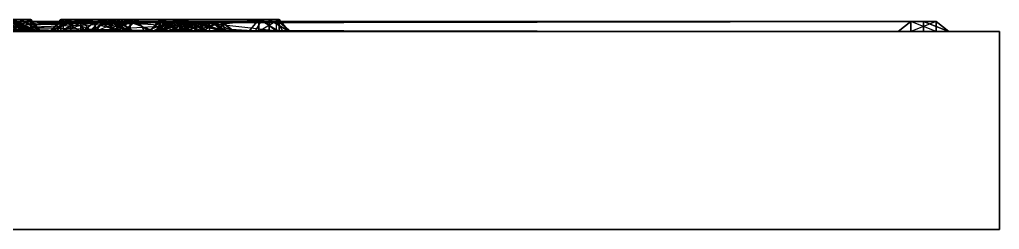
# Model space of a CAD drawing. Extents: x -3.3 to 26.7, y -2 to 14.5.
# Drawn here: x 21.755 to 26.698, y -0.5 to 0.56 of the extents above; entities that cross this region are included whole.
import ezdxf

# ---------------------------------------------------------------- set-up
doc = ezdxf.new("R2010")
doc.units = 0
doc.layers.add('UB3D', color=1, linetype='CONTINUOUS')

msp = doc.modelspace()

# ---------------------------------------------------------------- linework, layer by layer
at = {"layer": 'UB3D', "color": 253}
for points in [[(-2.919157, 0.55, -28.382657), (-2.919157, 0.5, -28.446157), (26.315157, 0.55, -28.382657)], [(-2.919157, 0.5, -28.446157), (26.315157, 0.55, -28.382657), (26.315157, 0.5, -28.446157)], [(-2.919157, 0.5, -28.192157), (-2.919157, 0.55, -28.255657), (26.315157, 0.5, -28.192157)], [(-2.919157, 0.55, -28.255657), (26.315157, 0.5, -28.192157), (26.315157, 0.55, -28.255657)], [(-2.919157, 0.55, -28.382657), (-2.919157, 0.55, -28.255657), (26.315157, 0.55, -28.382657)], [(-2.919157, 0.55, -28.255657), (26.315157, 0.55, -28.382657), (26.315157, 0.55, -28.255657)], [(-2.919157, 0.55, 0.851657), (-2.919157, 0.5, 0.788157), (26.315157, 0.55, 0.851657)], [(-2.919157, 0.5, 0.788157), (26.315157, 0.55, 0.851657), (26.315157, 0.5, 0.788157)], [(-2.919157, 0.5, 1.042157), (-2.919157, 0.55, 0.978657), (26.315157, 0.5, 1.042157)], [(-2.919157, 0.55, 0.978657), (26.315157, 0.5, 1.042157), (26.315157, 0.55, 0.978657)], [(-2.919157, 0.55, 0.851657), (-2.919157, 0.55, 0.978657), (26.315157, 0.55, 0.851657)], [(-2.919157, 0.55, 0.978657), (26.315157, 0.55, 0.851657), (26.315157, 0.55, 0.978657)], [(-2.919157, 0.55, 0.915157), (18.643599, 0.55, 0.154857), (26.315157, 0.55, 0.915157)], [(-2.919157, 0.55, -28.319157), (26.315157, 0.55, -28.319157), (6.428864, 0.55, -26.664241)], [(6.428864, 0.55, -26.664241), (26.315157, 0.55, -28.319157), (6.541709, 0.55, -26.635974)], [(19.192529, 0.55, -23.425851), (6.541709, 0.55, -26.635974), (26.315157, 0.55, -28.319157)], [(26.315157, 0.55, 0.915157), (18.643599, 0.55, 0.154857), (18.693632, 0.55, 0.152399)], [(26.315157, 0.55, 0.915157), (18.693632, 0.55, 0.152399), (18.743184, 0.55, 0.145049)], [(26.315157, 0.55, 0.915157), (18.743184, 0.55, 0.145049), (18.751012, 0.55, 0.143428)], [(26.315157, 0.55, 0.915157), (18.751012, 0.55, 0.143428), (18.791778, 0.55, 0.132877)], [(26.315157, 0.55, 0.915157), (18.791778, 0.55, 0.132877), (18.838943, 0.55, 0.116001)], [(26.315157, 0.55, 0.915157), (18.838943, 0.55, 0.116001), (18.884228, 0.55, 0.094583)], [(26.315157, 0.55, 0.915157), (18.884228, 0.55, 0.094583), (18.927195, 0.55, 0.068829)], [(26.315157, 0.55, 0.915157), (18.927195, 0.55, 0.068829), (18.96743, 0.55, 0.038989)], [(26.315157, 0.55, 0.915157), (18.96743, 0.55, 0.038989), (19.004548, 0.55, 0.005348)], [(26.315157, 0.55, 0.915157), (19.004548, 0.55, 0.005348), (19.005148, 0.55, 0.004746)], [(26.315157, 0.55, 0.915157), (19.005148, 0.55, 0.004746), (20.273946, 0.55, -1.264052)], [(19.192529, 0.55, -23.425851), (26.315157, 0.55, -28.319157), (20.823778, 0.55, -22.942077)], [(19.642452, 0.5, -4.436744), (19.597551, 0.55, -4.481645), (21.778945, 0.5, -6.573237)], [(19.597551, 0.55, -4.481645), (21.778945, 0.5, -6.573237), (21.734044, 0.55, -6.618138)], [(19.868699, 0.55, -4.210501), (19.823798, 0.5, -4.255402), (22.154699, 0.55, -6.496501)], [(19.823798, 0.5, -4.255402), (22.154699, 0.55, -6.496501), (22.109798, 0.5, -6.541402)], [(19.868699, 0.55, -4.210501), (19.958501, 0.55, -4.120699), (22.154699, 0.55, -6.496501)], [(20.003402, 0.5, -4.075798), (19.958501, 0.55, -4.120699), (22.289402, 0.5, -6.361798)], [(19.958501, 0.55, -4.120699), (22.289402, 0.5, -6.361798), (22.244501, 0.55, -6.406699)], [(19.958501, 0.55, -4.120699), (22.154699, 0.55, -6.496501), (22.244501, 0.55, -6.406699)], [(26.315157, 0.55, 0.915157), (20.273946, 0.55, -1.264052), (20.274548, 0.55, -1.264652)], [(26.315157, 0.55, 0.915157), (20.274548, 0.55, -1.264652), (20.308189, 0.55, -1.30177)], [(26.315157, 0.55, 0.915157), (20.308189, 0.55, -1.30177), (20.338029, 0.55, -1.342005)], [(20.379156, 0.55, -3.999063), (20.334255, 0.5, -4.043964), (22.515045, 0.55, -6.134953)], [(20.334255, 0.5, -4.043964), (22.515045, 0.55, -6.134953), (22.470144, 0.5, -6.179854)], [(26.315157, 0.55, 0.915157), (20.338029, 0.55, -1.342005), (20.363783, 0.55, -1.384972)], [(26.315157, 0.55, 0.915157), (20.363783, 0.55, -1.384972), (20.385201, 0.55, -1.430257)], [(20.379156, 0.55, -3.999063), (20.468958, 0.55, -3.909261), (22.515045, 0.55, -6.134953)], [(26.315157, 0.55, 0.915157), (20.385201, 0.55, -1.430257), (20.402077, 0.55, -1.477422)], [(26.315157, 0.55, 0.915157), (20.402077, 0.55, -1.477422), (20.410504, 0.55, -1.508757)], [(26.315157, 0.55, 0.915157), (20.410504, 0.55, -1.508757), (20.6636, 0.55, -1.508757)], [(20.424057, 0.55, -3.954163), (22.559946, 0.55, -6.090052), (20.844071, 0.55, -3.729237)], [(20.513859, 0.5, -3.86436), (20.468958, 0.55, -3.909261), (22.649748, 0.5, -6.00025)], [(20.468958, 0.55, -3.909261), (22.649748, 0.5, -6.00025), (22.604847, 0.55, -6.045151)], [(20.468958, 0.55, -3.909261), (22.515045, 0.55, -6.134953), (22.604847, 0.55, -6.045151)], [(20.553962, 0.5, -22.032945), (21.734044, 0.55, -20.763061), (21.778945, 0.5, -20.807962)], [(20.585798, 0.5, -22.363798), (20.630699, 0.55, -22.408699), (22.109798, 0.5, -20.839798)], [(20.630699, 0.55, -22.408699), (22.109798, 0.5, -20.839798), (22.154699, 0.55, -20.884699)], [(20.720501, 0.55, -22.498501), (20.630699, 0.55, -22.408699), (22.244501, 0.55, -20.974501)], [(20.630699, 0.55, -22.408699), (22.244501, 0.55, -20.974501), (22.154699, 0.55, -20.884699)], [(26.315157, 0.55, 0.915157), (20.6636, 0.55, -1.508757), (20.701125, 0.55, -1.5106)], [(26.315157, 0.55, 0.915157), (20.701125, 0.55, -1.5106), (20.738289, 0.55, -1.516113)], [(20.720501, 0.55, -22.498501), (20.765402, 0.5, -22.543402), (22.244501, 0.55, -20.974501)], [(26.315157, 0.55, 0.915157), (20.738289, 0.55, -1.516113), (20.774733, 0.55, -1.525242)], [(20.765402, 0.5, -22.543402), (22.244501, 0.55, -20.974501), (22.289402, 0.5, -21.019402)], [(26.315157, 0.55, 0.915157), (20.774733, 0.55, -1.525242), (20.810108, 0.55, -1.537899)], [(26.315157, 0.55, 0.915157), (20.810108, 0.55, -1.537899), (20.844071, 0.55, -1.553963)], [(26.315157, 0.55, -28.319157), (20.870943, 0.55, -22.925201), (20.823778, 0.55, -22.942077)], [(26.315157, 0.55, 0.915157), (20.844071, 0.55, -1.553963), (20.876296, 0.55, -1.573278)], [(22.559946, 0.55, -6.090052), (20.876296, 0.55, -3.709922), (20.844071, 0.55, -3.729237)], [(26.315157, 0.55, -28.319157), (20.916228, 0.55, -22.903783), (20.870943, 0.55, -22.925201)], [(26.315157, 0.55, 0.915157), (20.876296, 0.55, -1.573278), (20.906473, 0.55, -1.595658)], [(22.559946, 0.55, -6.090052), (20.906473, 0.55, -3.687542), (20.876296, 0.55, -3.709922)], [(26.315157, 0.55, 0.915157), (20.906473, 0.55, -1.595658), (20.934311, 0.55, -1.620889)], [(26.315157, 0.55, 0.915157), (20.934311, 0.55, -3.662311), (20.906473, 0.55, -3.687542)], [(26.315157, 0.55, 0.915157), (20.906473, 0.55, -3.687542), (22.559946, 0.55, -6.090052)], [(26.315157, 0.55, -28.319157), (20.959195, 0.55, -22.878029), (20.916228, 0.55, -22.903783)], [(26.315157, 0.55, 0.915157), (20.934311, 0.55, -1.620889), (20.959542, 0.55, -1.648727)], [(26.315157, 0.55, 0.915157), (20.959542, 0.55, -3.634473), (20.934311, 0.55, -3.662311)], [(20.947345, 0.5, -22.724144), (20.992246, 0.55, -22.769045), (22.470144, 0.5, -21.201345)], [(26.315157, 0.55, -28.319157), (20.99943, 0.55, -22.848189), (20.959195, 0.55, -22.878029)], [(26.315157, 0.55, 0.915157), (20.959542, 0.55, -1.648727), (20.981922, 0.55, -1.678904)], [(26.315157, 0.55, 0.915157), (20.981922, 0.55, -3.604296), (20.959542, 0.55, -3.634473)], [(26.315157, 0.55, 0.915157), (20.981922, 0.55, -1.678904), (21.001237, 0.55, -1.711129)], [(26.315157, 0.55, 0.915157), (21.001237, 0.55, -3.572071), (20.981922, 0.55, -3.604296)], [(20.992246, 0.55, -22.769045), (22.470144, 0.5, -21.201345), (22.515045, 0.55, -21.246246)], [(21.082048, 0.55, -22.858847), (20.992246, 0.55, -22.769045), (22.604847, 0.55, -21.336048)], [(20.992246, 0.55, -22.769045), (22.604847, 0.55, -21.336048), (22.515045, 0.55, -21.246246)], [(21.036548, 0.55, -22.814548), (26.315157, 0.55, -28.319157), (20.99943, 0.55, -22.848189)], [(26.315157, 0.55, 0.915157), (21.001237, 0.55, -1.711129), (21.017301, 0.55, -1.745092)], [(26.315157, 0.55, 0.915157), (21.017301, 0.55, -3.538108), (21.001237, 0.55, -3.572071)], [(26.315157, 0.55, 0.915157), (21.017301, 0.55, -1.745092), (21.029958, 0.55, -1.780467)], [(26.315157, 0.55, 0.915157), (21.029958, 0.55, -3.502733), (21.017301, 0.55, -3.538108)], [(26.315157, 0.55, 0.915157), (21.029958, 0.55, -1.780467), (21.039087, 0.55, -1.816911)], [(26.315157, 0.55, 0.915157), (21.039087, 0.55, -3.466289), (21.029958, 0.55, -3.502733)], [(21.037148, 0.55, -22.813946), (22.560548, 0.55, -21.290548), (21.036548, 0.55, -22.814548)], [(22.560548, 0.55, -21.290548), (21.036548, 0.55, -22.814548), (26.315157, 0.55, -28.319157)], [(22.559946, 0.55, -21.291148), (21.037148, 0.55, -22.813946), (22.560548, 0.55, -21.290548)], [(26.315157, 0.55, 0.915157), (21.039087, 0.55, -1.816911), (21.0446, 0.55, -1.854075)], [(26.315157, 0.55, 0.915157), (21.0446, 0.55, -3.429125), (21.039087, 0.55, -3.466289)], [(26.315157, 0.55, 0.915157), (21.0446, 0.55, -1.854075), (21.046443, 0.55, -1.8916)], [(26.315157, 0.55, 0.915157), (21.046443, 0.55, -3.3916), (21.0446, 0.55, -3.429125)], [(26.315157, 0.55, 0.915157), (21.046443, 0.55, -1.8916), (21.046443, 0.55, -3.3916)], [(21.082048, 0.55, -22.858847), (21.126949, 0.5, -22.903748), (22.604847, 0.55, -21.336048)], [(21.126949, 0.5, -22.903748), (22.604847, 0.55, -21.336048), (22.649748, 0.5, -21.380949)], [(21.734044, 0.55, -20.763061), (21.644242, 0.55, -20.673259), (21.823846, 0.5, -20.673259)], [(21.644242, 0.55, -20.673259), (21.823846, 0.5, -20.673259), (21.734044, 0.5, -20.583457)], [(21.778945, 0.5, -6.573237), (21.734044, 0.55, -6.618138), (21.823846, 0.5, -6.70794)], [(21.734044, 0.55, -6.618138), (21.734044, 0.5, -6.797742), (21.823846, 0.5, -6.70794)], [(21.734044, 0.55, -20.763061), (21.778945, 0.5, -20.807962), (21.823846, 0.5, -20.673259)], [(21.752643, 0.5, -6.536039), (21.816143, 0.5, -6.663039), (21.752643, 0.55, -6.663039)], [(21.816143, 0.5, -6.663039), (21.752643, 0.55, -6.663039), (21.816143, 0.5, -20.71816)], [(21.752643, 0.55, -6.663039), (21.816143, 0.5, -20.71816), (21.752643, 0.55, -20.71816)], [(21.816143, 0.5, -20.71816), (21.752643, 0.55, -20.71816), (21.752643, 0.5, -20.84516)], [(22.1361, 0.5, -6.3246), (22.1361, 0.55, -6.4516), (22.0726, 0.5, -6.4516)], [(22.1361, 0.55, -6.4516), (22.0726, 0.5, -6.4516), (22.1361, 0.55, -20.9296)], [(22.0726, 0.5, -6.4516), (22.1361, 0.55, -20.9296), (22.0726, 0.5, -20.9296)], [(22.1361, 0.55, -20.9296), (22.0726, 0.5, -20.9296), (22.1361, 0.5, -21.0566)], [(22.154699, 0.55, -6.496501), (22.109798, 0.5, -6.541402), (22.244501, 0.5, -6.586303)], [(22.109798, 0.5, -20.839798), (22.154699, 0.55, -20.884699), (22.244501, 0.5, -20.794897)], [(22.1361, 0.5, -6.3246), (22.2631, 0.5, -6.3246), (22.1361, 0.55, -6.4516)], [(22.2631, 0.5, -6.3246), (22.1361, 0.55, -6.4516), (22.2631, 0.55, -6.4516)], [(22.1361, 0.55, -6.4516), (22.2631, 0.55, -6.4516), (22.1361, 0.55, -20.9296)], [(22.2631, 0.55, -6.4516), (22.1361, 0.55, -20.9296), (22.2631, 0.55, -20.9296)], [(22.1361, 0.55, -20.9296), (22.2631, 0.55, -20.9296), (22.1361, 0.5, -21.0566)], [(22.2631, 0.55, -20.9296), (22.1361, 0.5, -21.0566), (22.2631, 0.5, -21.0566)], [(22.154699, 0.55, -6.496501), (22.244501, 0.55, -6.406699), (22.244501, 0.5, -6.586303)], [(22.244501, 0.55, -20.974501), (22.154699, 0.55, -20.884699), (22.334303, 0.5, -20.884699)], [(22.154699, 0.55, -20.884699), (22.334303, 0.5, -20.884699), (22.244501, 0.5, -20.794897)], [(22.289402, 0.5, -6.361798), (22.244501, 0.55, -6.406699), (22.334303, 0.5, -6.496501)], [(22.244501, 0.55, -6.406699), (22.244501, 0.5, -6.586303), (22.334303, 0.5, -6.496501)], [(22.244501, 0.55, -20.974501), (22.289402, 0.5, -21.019402), (22.334303, 0.5, -20.884699)], [(22.2631, 0.5, -6.3246), (22.3266, 0.5, -6.4516), (22.2631, 0.55, -6.4516)], [(22.3266, 0.5, -6.4516), (22.2631, 0.55, -6.4516), (22.3266, 0.5, -20.9296)], [(22.2631, 0.55, -6.4516), (22.3266, 0.5, -20.9296), (22.2631, 0.55, -20.9296)], [(22.3266, 0.5, -20.9296), (22.2631, 0.55, -20.9296), (22.2631, 0.5, -21.0566)], [(22.425486, 0.5, -21.335843), (22.470405, 0.5, -21.201457), (22.515176, 0.55, -21.246302)], [(22.515026, 0.5, -21.425533), (22.425486, 0.5, -21.335843), (22.604716, 0.55, -21.335992)], [(22.425486, 0.5, -21.335843), (22.604716, 0.55, -21.335992), (22.515176, 0.55, -21.246302)], [(22.425486, 0.5, -6.045356), (22.515176, 0.55, -6.134897), (22.470405, 0.5, -6.179742)], [(22.425486, 0.5, -6.045356), (22.515026, 0.5, -5.955666), (22.515176, 0.55, -6.134897)], [(22.496446, 0.5, -21.164147), (22.496446, 0.55, -21.291147), (22.432946, 0.5, -21.291147)], [(22.496446, 0.55, -21.291147), (22.432946, 0.5, -21.291147), (22.496446, 0.55, -21.291147)], [(22.432946, 0.5, -21.291147), (22.496446, 0.55, -21.291147), (22.432946, 0.5, -21.291147)], [(22.496446, 0.55, -21.291147), (22.432946, 0.5, -21.291147), (22.496446, 0.5, -21.418147)], [(22.496446, 0.5, -5.963052), (22.496446, 0.55, -6.090052), (22.432946, 0.5, -6.090052)], [(22.496446, 0.55, -6.090052), (22.432946, 0.5, -6.090052), (22.496446, 0.55, -6.090052)], [(22.432946, 0.5, -6.090052), (22.496446, 0.55, -6.090052), (22.432946, 0.5, -6.090052)], [(22.496446, 0.55, -6.090052), (22.432946, 0.5, -6.090052), (22.496446, 0.5, -6.217052)], [(22.437194, 0.5, -21.360864), (22.454952, 0.5, -21.219991), (22.50775, 0.55, -21.255269)], [(22.542788, 0.5, -21.43142), (22.437194, 0.5, -21.360864), (22.613344, 0.55, -21.325825)], [(22.437194, 0.5, -21.360864), (22.613344, 0.55, -21.325825), (22.50775, 0.55, -21.255269)], [(22.437194, 0.5, -6.020335), (22.50775, 0.55, -6.12593), (22.454952, 0.5, -6.161208)], [(22.437194, 0.5, -6.020335), (22.542788, 0.5, -5.949779), (22.50775, 0.55, -6.12593)], [(22.454952, 0.5, -21.219991), (22.50775, 0.55, -21.255269), (22.565605, 0.5, -21.054387)], [(22.50775, 0.55, -6.12593), (22.454952, 0.5, -6.161208), (22.618403, 0.55, -6.291534)], [(22.454952, 0.5, -6.161208), (22.618403, 0.55, -6.291534), (22.565605, 0.5, -6.326812)], [(22.470144, 0.5, -21.201345), (22.515045, 0.55, -21.246246), (22.604847, 0.5, -21.156444)], [(22.515045, 0.55, -6.134953), (22.470144, 0.5, -6.179854), (22.604847, 0.5, -6.224755)], [(22.470405, 0.5, -21.201457), (22.515176, 0.55, -21.246302), (22.471006, 0.5, -21.200857)], [(22.515176, 0.55, -6.134897), (22.470405, 0.5, -6.179742), (22.515777, 0.55, -6.135497)], [(22.470405, 0.5, -6.179742), (22.515777, 0.55, -6.135497), (22.471006, 0.5, -6.180342)], [(22.515176, 0.55, -21.246302), (22.471006, 0.5, -21.200857), (22.515777, 0.55, -21.245702)], [(22.471006, 0.5, -21.200857), (22.515777, 0.55, -21.245702), (22.605467, 0.5, -21.156161)], [(22.515777, 0.55, -6.135497), (22.471006, 0.5, -6.180342), (22.605467, 0.5, -6.225038)], [(22.496446, 0.5, -21.164147), (22.623446, 0.5, -21.164147), (22.496446, 0.55, -21.291147)], [(22.623446, 0.5, -21.164147), (22.496446, 0.55, -21.291147), (22.623446, 0.55, -21.291147)], [(22.496446, 0.55, -21.291147), (22.623446, 0.55, -21.291147), (22.496446, 0.55, -21.291147)], [(22.623446, 0.55, -21.291147), (22.496446, 0.55, -21.291147), (22.623446, 0.55, -21.291147)], [(22.496446, 0.55, -21.291147), (22.623446, 0.55, -21.291147), (22.496446, 0.5, -21.418147)], [(22.623446, 0.55, -21.291147), (22.496446, 0.5, -21.418147), (22.623446, 0.5, -21.418147)], [(22.496446, 0.5, -5.963052), (22.623446, 0.5, -5.963052), (22.496446, 0.55, -6.090052)], [(22.623446, 0.5, -5.963052), (22.496446, 0.55, -6.090052), (22.623446, 0.55, -6.090052)], [(22.496446, 0.55, -6.090052), (22.623446, 0.55, -6.090052), (22.496446, 0.55, -6.090052)], [(22.623446, 0.55, -6.090052), (22.496446, 0.55, -6.090052), (22.623446, 0.55, -6.090052)], [(22.496446, 0.55, -6.090052), (22.623446, 0.55, -6.090052), (22.496446, 0.5, -6.217052)], [(22.623446, 0.55, -6.090052), (22.496446, 0.5, -6.217052), (22.623446, 0.5, -6.217052)], [(22.50775, 0.55, -21.255269), (22.565605, 0.5, -21.054387), (22.618403, 0.55, -21.089665)], [(22.613344, 0.55, -21.325825), (22.50775, 0.55, -21.255269), (22.723997, 0.55, -21.160221)], [(22.50775, 0.55, -21.255269), (22.723997, 0.55, -21.160221), (22.618403, 0.55, -21.089665)], [(22.542788, 0.5, -5.949779), (22.50775, 0.55, -6.12593), (22.613344, 0.55, -6.055374)], [(22.50775, 0.55, -6.12593), (22.613344, 0.55, -6.055374), (22.618403, 0.55, -6.291534)], [(22.515026, 0.5, -21.425533), (22.604716, 0.55, -21.335992), (22.649487, 0.5, -21.380837)], [(22.515026, 0.5, -5.955666), (22.649487, 0.5, -6.000362), (22.604716, 0.55, -6.045207)], [(22.515026, 0.5, -5.955666), (22.515176, 0.55, -6.134897), (22.604716, 0.55, -6.045207)], [(22.604847, 0.55, -21.336048), (22.515045, 0.55, -21.246246), (22.694649, 0.5, -21.246246)], [(22.515045, 0.55, -21.246246), (22.694649, 0.5, -21.246246), (22.604847, 0.5, -21.156444)], [(22.515045, 0.55, -6.134953), (22.604847, 0.55, -6.045151), (22.604847, 0.5, -6.224755)], [(22.604716, 0.55, -21.335992), (22.515176, 0.55, -21.246302), (22.605317, 0.55, -21.335392)], [(22.515176, 0.55, -21.246302), (22.605317, 0.55, -21.335392), (22.515777, 0.55, -21.245702)], [(22.515176, 0.55, -6.134897), (22.604716, 0.55, -6.045207), (22.515777, 0.55, -6.135497)], [(22.605317, 0.55, -21.335392), (22.515777, 0.55, -21.245702), (22.695007, 0.5, -21.245851)], [(22.515777, 0.55, -21.245702), (22.695007, 0.5, -21.245851), (22.605467, 0.5, -21.156161)], [(22.604716, 0.55, -6.045207), (22.515777, 0.55, -6.135497), (22.605317, 0.55, -6.045807)], [(22.515777, 0.55, -6.135497), (22.605317, 0.55, -6.045807), (22.605467, 0.5, -6.225038)], [(22.542788, 0.5, -21.43142), (22.613344, 0.55, -21.325825), (22.666142, 0.5, -21.361103)], [(22.542788, 0.5, -5.949779), (22.666142, 0.5, -6.020096), (22.613344, 0.55, -6.055374)], [(22.584145, 0.5, -21.237113), (22.546642, 0.5, -21.100167), (22.608921, 0.55, -21.112555)], [(22.546642, 0.5, -21.100167), (22.608921, 0.55, -21.112555), (22.585499, 0.5, -20.904824)], [(22.584145, 0.5, -6.144086), (22.608921, 0.55, -6.268644), (22.546642, 0.5, -6.281032)], [(22.608921, 0.55, -6.268644), (22.546642, 0.5, -6.281032), (22.647778, 0.55, -6.463988)], [(22.546642, 0.5, -6.281032), (22.647778, 0.55, -6.463988), (22.585499, 0.5, -6.476376)], [(26.315157, 0.55, 0.915157), (22.559946, 0.55, -6.090052), (22.560548, 0.55, -6.090652)], [(26.315157, 0.55, 0.915157), (22.560548, 0.55, -6.090652), (22.594189, 0.55, -6.12777)], [(26.315157, 0.55, -28.319157), (22.594189, 0.55, -21.25343), (22.560548, 0.55, -21.290548)], [(22.565605, 0.5, -21.054387), (22.618403, 0.55, -21.089665), (22.688959, 0.5, -20.98407)], [(22.618403, 0.55, -6.291534), (22.565605, 0.5, -6.326812), (22.688959, 0.5, -6.397129)], [(22.646557, 0.5, -20.8026), (22.646557, 0.55, -20.9296), (22.583057, 0.5, -20.9296)], [(22.646557, 0.55, -20.9296), (22.583057, 0.5, -20.9296), (22.646557, 0.55, -20.9296)], [(22.583057, 0.5, -20.9296), (22.646557, 0.55, -20.9296), (22.583057, 0.5, -20.9296)], [(22.646557, 0.55, -20.9296), (22.583057, 0.5, -20.9296), (22.646557, 0.5, -21.0566)], [(22.646557, 0.5, -6.3246), (22.646557, 0.55, -6.4516), (22.583057, 0.5, -6.4516)], [(22.646557, 0.55, -6.4516), (22.583057, 0.5, -6.4516), (22.646557, 0.55, -20.9296)], [(22.583057, 0.5, -6.4516), (22.646557, 0.55, -20.9296), (22.583057, 0.5, -20.9296)], [(22.646557, 0.55, -20.9296), (22.583057, 0.5, -20.9296), (22.646557, 0.5, -21.0566)], [(22.646557, 0.5, -6.3246), (22.646557, 0.55, -6.4516), (22.583057, 0.5, -6.4516)], [(22.646557, 0.55, -6.4516), (22.583057, 0.5, -6.4516), (22.646557, 0.55, -6.4516)], [(22.583057, 0.5, -6.4516), (22.646557, 0.55, -6.4516), (22.583057, 0.5, -6.4516)], [(22.646557, 0.55, -6.4516), (22.583057, 0.5, -6.4516), (22.646557, 0.5, -6.5786)], [(22.708703, 0.5, -21.261889), (22.584145, 0.5, -21.237113), (22.733479, 0.55, -21.137331)], [(22.584145, 0.5, -21.237113), (22.733479, 0.55, -21.137331), (22.608921, 0.55, -21.112555)], [(22.584145, 0.5, -6.144086), (22.708703, 0.5, -6.11931), (22.608921, 0.55, -6.268644)], [(22.608921, 0.55, -21.112555), (22.585499, 0.5, -20.904824), (22.647778, 0.55, -20.917212)], [(22.585499, 0.5, -20.904824), (22.647778, 0.55, -20.917212), (22.672554, 0.5, -20.792654)], [(22.647778, 0.55, -6.463988), (22.585499, 0.5, -6.476376), (22.672554, 0.5, -6.588546)], [(26.315157, 0.55, 0.915157), (22.594189, 0.55, -6.12777), (22.624029, 0.55, -6.168005)], [(26.315157, 0.55, -28.319157), (22.624029, 0.55, -21.213195), (22.594189, 0.55, -21.25343)], [(22.604716, 0.55, -21.335992), (22.649487, 0.5, -21.380837), (22.605317, 0.55, -21.335392)], [(22.649487, 0.5, -6.000362), (22.604716, 0.55, -6.045207), (22.650088, 0.5, -6.000962)], [(22.604716, 0.55, -6.045207), (22.650088, 0.5, -6.000962), (22.605317, 0.55, -6.045807)], [(22.604847, 0.55, -21.336048), (22.649748, 0.5, -21.380949), (22.694649, 0.5, -21.246246)], [(22.649748, 0.5, -6.00025), (22.604847, 0.55, -6.045151), (22.694649, 0.5, -6.134953)], [(22.604847, 0.55, -6.045151), (22.604847, 0.5, -6.224755), (22.694649, 0.5, -6.134953)], [(22.649487, 0.5, -21.380837), (22.605317, 0.55, -21.335392), (22.650088, 0.5, -21.380237)], [(22.605317, 0.55, -21.335392), (22.650088, 0.5, -21.380237), (22.695007, 0.5, -21.245851)], [(22.650088, 0.5, -6.000962), (22.605317, 0.55, -6.045807), (22.695007, 0.5, -6.135348)], [(22.605317, 0.55, -6.045807), (22.605467, 0.5, -6.225038), (22.695007, 0.5, -6.135348)], [(22.733479, 0.55, -21.137331), (22.608921, 0.55, -21.112555), (22.772336, 0.55, -20.941988)], [(22.608921, 0.55, -21.112555), (22.772336, 0.55, -20.941988), (22.647778, 0.55, -20.917212)], [(22.708703, 0.5, -6.11931), (22.608921, 0.55, -6.268644), (22.733479, 0.55, -6.243868)], [(22.608921, 0.55, -6.268644), (22.733479, 0.55, -6.243868), (22.647778, 0.55, -6.463988)], [(22.613344, 0.55, -21.325825), (22.666142, 0.5, -21.361103), (22.723997, 0.55, -21.160221)], [(22.666142, 0.5, -6.020096), (22.613344, 0.55, -6.055374), (22.776795, 0.5, -6.1857)], [(22.613344, 0.55, -6.055374), (22.776795, 0.5, -6.1857), (22.723997, 0.55, -6.220978)], [(22.613344, 0.55, -6.055374), (22.618403, 0.55, -6.291534), (22.723997, 0.55, -6.220978)], [(22.723997, 0.55, -21.160221), (22.618403, 0.55, -21.089665), (22.794553, 0.5, -21.054626)], [(22.618403, 0.55, -21.089665), (22.794553, 0.5, -21.054626), (22.688959, 0.5, -20.98407)], [(22.618403, 0.55, -6.291534), (22.723997, 0.55, -6.220978), (22.688959, 0.5, -6.397129)], [(22.623446, 0.5, -21.164147), (22.686946, 0.5, -21.291147), (22.623446, 0.55, -21.291147)], [(22.686946, 0.5, -21.291147), (22.623446, 0.55, -21.291147), (22.686946, 0.5, -21.291147)], [(22.623446, 0.55, -21.291147), (22.686946, 0.5, -21.291147), (22.623446, 0.55, -21.291147)], [(22.686946, 0.5, -21.291147), (22.623446, 0.55, -21.291147), (22.623446, 0.5, -21.418147)], [(22.623446, 0.5, -5.963052), (22.686946, 0.5, -6.090052), (22.623446, 0.55, -6.090052)], [(22.686946, 0.5, -6.090052), (22.623446, 0.55, -6.090052), (22.686946, 0.5, -6.090052)], [(22.623446, 0.55, -6.090052), (22.686946, 0.5, -6.090052), (22.623446, 0.55, -6.090052)], [(22.686946, 0.5, -6.090052), (22.623446, 0.55, -6.090052), (22.623446, 0.5, -6.217052)], [(26.315157, 0.55, 0.915157), (22.624029, 0.55, -6.168005), (22.649783, 0.55, -6.210972)], [(26.315157, 0.55, -28.319157), (22.649783, 0.55, -21.170228), (22.624029, 0.55, -21.213195)], [(22.646557, 0.5, -20.8026), (22.773557, 0.5, -20.8026), (22.646557, 0.55, -20.9296)], [(22.773557, 0.5, -20.8026), (22.646557, 0.55, -20.9296), (22.773557, 0.55, -20.9296)], [(22.646557, 0.55, -20.9296), (22.773557, 0.55, -20.9296), (22.646557, 0.55, -20.9296)], [(22.773557, 0.55, -20.9296), (22.646557, 0.55, -20.9296), (22.773557, 0.55, -20.9296)], [(22.646557, 0.55, -20.9296), (22.773557, 0.55, -20.9296), (22.646557, 0.5, -21.0566)], [(22.773557, 0.55, -20.9296), (22.646557, 0.5, -21.0566), (22.773557, 0.5, -21.0566)], [(22.646557, 0.5, -6.3246), (22.773557, 0.5, -6.3246), (22.646557, 0.55, -6.4516)], [(22.773557, 0.5, -6.3246), (22.646557, 0.55, -6.4516), (22.773557, 0.55, -6.4516)], [(22.646557, 0.55, -6.4516), (22.773557, 0.55, -6.4516), (22.646557, 0.55, -20.9296)], [(22.773557, 0.55, -6.4516), (22.646557, 0.55, -20.9296), (22.773557, 0.55, -20.9296)], [(22.646557, 0.55, -20.9296), (22.773557, 0.55, -20.9296), (22.646557, 0.5, -21.0566)], [(22.773557, 0.55, -20.9296), (22.646557, 0.5, -21.0566), (22.773557, 0.5, -21.0566)], [(22.646557, 0.5, -6.3246), (22.773557, 0.5, -6.3246), (22.646557, 0.55, -6.4516)], [(22.773557, 0.5, -6.3246), (22.646557, 0.55, -6.4516), (22.773557, 0.55, -6.4516)], [(22.646557, 0.55, -6.4516), (22.773557, 0.55, -6.4516), (22.646557, 0.55, -6.4516)], [(22.773557, 0.55, -6.4516), (22.646557, 0.55, -6.4516), (22.773557, 0.55, -6.4516)], [(22.646557, 0.55, -6.4516), (22.773557, 0.55, -6.4516), (22.646557, 0.5, -6.5786)], [(22.773557, 0.55, -6.4516), (22.646557, 0.5, -6.5786), (22.773557, 0.5, -6.5786)], [(22.772336, 0.55, -20.941988), (22.647778, 0.55, -20.917212), (22.797112, 0.5, -20.81743)], [(22.647778, 0.55, -20.917212), (22.797112, 0.5, -20.81743), (22.672554, 0.5, -20.792654)], [(22.733479, 0.55, -6.243868), (22.647778, 0.55, -6.463988), (22.772336, 0.55, -6.439212)], [(22.647778, 0.55, -6.463988), (22.772336, 0.55, -6.439212), (22.672554, 0.5, -6.588546)], [(26.315157, 0.55, 0.915157), (22.649783, 0.55, -6.210972), (22.671201, 0.55, -6.256257)], [(26.315157, 0.55, -28.319157), (22.671201, 0.55, -21.124943), (22.649783, 0.55, -21.170228)], [(22.666142, 0.5, -21.361103), (22.723997, 0.55, -21.160221), (22.776795, 0.5, -21.195499)], [(26.315157, 0.55, 0.915157), (22.671201, 0.55, -6.256257), (22.688077, 0.55, -6.303422)], [(26.315157, 0.55, -28.319157), (22.688077, 0.55, -21.077778), (22.671201, 0.55, -21.124943)], [(22.772336, 0.55, -6.439212), (22.672554, 0.5, -6.588546), (22.797112, 0.5, -6.56377)], [(26.315157, 0.55, 0.915157), (22.688077, 0.55, -6.303422), (22.700249, 0.55, -6.352015)], [(26.315157, 0.55, -28.319157), (22.700249, 0.55, -21.029185), (22.688077, 0.55, -21.077778)], [(22.723997, 0.55, -6.220978), (22.688959, 0.5, -6.397129), (22.794553, 0.5, -6.326573)], [(26.315157, 0.55, 0.915157), (22.700249, 0.55, -6.352015), (22.707599, 0.55, -6.401566)], [(26.315157, 0.55, 0.915157), (22.707599, 0.55, -20.979634), (22.700249, 0.55, -21.029185)], [(26.315157, 0.55, 0.915157), (22.700249, 0.55, -21.029185), (26.315157, 0.55, -28.319157)], [(26.315157, 0.55, 0.915157), (22.707599, 0.55, -6.401566), (22.710057, 0.55, -6.4516)], [(26.315157, 0.55, 0.915157), (22.710057, 0.55, -20.9296), (22.707599, 0.55, -20.979634)], [(22.708703, 0.5, -21.261889), (22.733479, 0.55, -21.137331), (22.795758, 0.5, -21.149719)], [(22.708703, 0.5, -6.11931), (22.795758, 0.5, -6.23148), (22.733479, 0.55, -6.243868)], [(26.315157, 0.55, 0.915157), (22.710057, 0.55, -6.4516), (22.710057, 0.55, -20.9296)], [(22.723997, 0.55, -21.160221), (22.776795, 0.5, -21.195499), (22.794553, 0.5, -21.054626)], [(22.776795, 0.5, -6.1857), (22.723997, 0.55, -6.220978), (22.794553, 0.5, -6.326573)], [(22.733479, 0.55, -21.137331), (22.795758, 0.5, -21.149719), (22.772336, 0.55, -20.941988)], [(22.795758, 0.5, -6.23148), (22.733479, 0.55, -6.243868), (22.834615, 0.5, -6.426824)], [(22.733479, 0.55, -6.243868), (22.834615, 0.5, -6.426824), (22.772336, 0.55, -6.439212)], [(22.795758, 0.5, -21.149719), (22.772336, 0.55, -20.941988), (22.834615, 0.5, -20.954376)], [(22.772336, 0.55, -20.941988), (22.834615, 0.5, -20.954376), (22.797112, 0.5, -20.81743)], [(22.834615, 0.5, -6.426824), (22.772336, 0.55, -6.439212), (22.797112, 0.5, -6.56377)], [(22.773557, 0.5, -20.8026), (22.837057, 0.5, -20.9296), (22.773557, 0.55, -20.9296)], [(22.837057, 0.5, -20.9296), (22.773557, 0.55, -20.9296), (22.837057, 0.5, -20.9296)], [(22.773557, 0.55, -20.9296), (22.837057, 0.5, -20.9296), (22.773557, 0.55, -20.9296)], [(22.837057, 0.5, -20.9296), (22.773557, 0.55, -20.9296), (22.773557, 0.5, -21.0566)], [(22.773557, 0.5, -6.3246), (22.837057, 0.5, -6.4516), (22.773557, 0.55, -6.4516)], [(22.837057, 0.5, -6.4516), (22.773557, 0.55, -6.4516), (22.837057, 0.5, -20.9296)], [(22.773557, 0.55, -6.4516), (22.837057, 0.5, -20.9296), (22.773557, 0.55, -20.9296)], [(22.837057, 0.5, -20.9296), (22.773557, 0.55, -20.9296), (22.773557, 0.5, -21.0566)], [(22.773557, 0.5, -6.3246), (22.837057, 0.5, -6.4516), (22.773557, 0.55, -6.4516)], [(22.837057, 0.5, -6.4516), (22.773557, 0.55, -6.4516), (22.837057, 0.5, -6.4516)], [(22.773557, 0.55, -6.4516), (22.837057, 0.5, -6.4516), (22.773557, 0.55, -6.4516)], [(22.837057, 0.5, -6.4516), (22.773557, 0.55, -6.4516), (22.773557, 0.5, -6.5786)], [(26.251657, 0.5, 1.042157), (26.251657, 0.55, 0.915157), (26.188157, 0.5, 0.915157)], [(26.251657, 0.55, 0.915157), (26.188157, 0.5, 0.915157), (26.251657, 0.55, -28.319157)], [(26.188157, 0.5, 0.915157), (26.251657, 0.55, -28.319157), (26.188157, 0.5, -28.319157)], [(26.251657, 0.55, -28.319157), (26.188157, 0.5, -28.319157), (26.251657, 0.5, -28.446157)], [(26.251657, 0.5, 1.042157), (26.378657, 0.5, 1.042157), (26.251657, 0.55, 0.915157)], [(26.378657, 0.5, 1.042157), (26.251657, 0.55, 0.915157), (26.378657, 0.55, 0.915157)], [(26.251657, 0.55, 0.915157), (26.378657, 0.55, 0.915157), (26.251657, 0.55, -28.319157)], [(26.378657, 0.55, 0.915157), (26.251657, 0.55, -28.319157), (26.378657, 0.55, -28.319157)], [(26.251657, 0.55, -28.319157), (26.378657, 0.55, -28.319157), (26.251657, 0.5, -28.446157)], [(26.378657, 0.55, -28.319157), (26.251657, 0.5, -28.446157), (26.378657, 0.5, -28.446157)], [(26.315157, 0.55, -28.382657), (26.315157, 0.5, -28.446157), (26.442157, 0.5, -28.382657)], [(26.315157, 0.5, -28.192157), (26.315157, 0.55, -28.255657), (26.442157, 0.5, -28.255657)], [(26.315157, 0.55, -28.382657), (26.315157, 0.55, -28.255657), (26.442157, 0.5, -28.382657)], [(26.315157, 0.55, -28.255657), (26.442157, 0.5, -28.382657), (26.442157, 0.5, -28.255657)], [(26.315157, 0.55, 0.851657), (26.315157, 0.5, 0.788157), (26.442157, 0.5, 0.851657)], [(26.315157, 0.5, 1.042157), (26.315157, 0.55, 0.978657), (26.442157, 0.5, 0.978657)], [(26.315157, 0.55, 0.851657), (26.315157, 0.55, 0.978657), (26.442157, 0.5, 0.851657)], [(26.315157, 0.55, 0.978657), (26.442157, 0.5, 0.851657), (26.442157, 0.5, 0.978657)], [(26.378657, 0.5, 1.042157), (26.442157, 0.5, 0.915157), (26.378657, 0.55, 0.915157)], [(26.442157, 0.5, 0.915157), (26.378657, 0.55, 0.915157), (26.442157, 0.5, -28.319157)], [(26.378657, 0.55, 0.915157), (26.442157, 0.5, -28.319157), (26.378657, 0.55, -28.319157)], [(26.442157, 0.5, -28.319157), (26.378657, 0.55, -28.319157), (26.378657, 0.5, -28.446157)]]:
    msp.add_3dface(points, dxfattribs=at)
at = {"layer": 'UB3D', "color": 2}
for points in [[(21.005196, 0.56, -23.322844), (21.005196, 0.5, -23.373644), (21.761148, 0.56, -23.322844)], [(21.005196, 0.5, -23.373644), (21.761148, 0.56, -23.322844), (21.761148, 0.5, -23.373644)], [(21.005196, 0.5, -23.170444), (21.005196, 0.56, -23.221244), (21.761148, 0.5, -23.170444)], [(21.005196, 0.56, -23.221244), (21.761148, 0.5, -23.170444), (21.761148, 0.56, -23.221244)], [(21.005196, 0.56, -23.322844), (21.005196, 0.56, -23.221244), (21.761148, 0.56, -23.322844)], [(21.005196, 0.56, -23.221244), (21.761148, 0.56, -23.322844), (21.761148, 0.56, -23.221244)], [(21.654735, 0.56, -22.449365), (21.565179, 0.56, -22.401389), (21.805926, 0.56, -22.167143)], [(21.565179, 0.56, -22.401389), (21.805926, 0.56, -22.167143), (21.71637, 0.56, -22.119167)], [(21.654735, 0.56, -22.449365), (21.699514, 0.5, -22.473354), (21.805926, 0.56, -22.167143)], [(21.699514, 0.5, -21.530734), (21.654735, 0.56, -21.554723), (21.850705, 0.5, -21.812956)], [(21.654735, 0.56, -21.554723), (21.850705, 0.5, -21.812956), (21.805926, 0.56, -21.836945)], [(21.654735, 0.56, -21.554723), (21.71637, 0.56, -21.884921), (21.805926, 0.56, -21.836945)], [(21.671591, 0.5, -22.095178), (21.71637, 0.56, -22.119167), (21.764347, 0.5, -22.02961)], [(21.71637, 0.56, -21.884921), (21.671591, 0.5, -21.90891), (21.764347, 0.5, -21.974478)], [(21.699514, 0.5, -22.473354), (21.805926, 0.56, -22.167143), (21.850705, 0.5, -22.191132)], [(21.710348, 0.5, -21.759333), (21.811948, 0.5, -21.759333), (21.710348, 0.56, -21.860933)], [(21.811948, 0.5, -21.759333), (21.710348, 0.56, -21.860933), (21.811948, 0.56, -21.860933)], [(21.710348, 0.56, -21.860933), (21.811948, 0.56, -21.860933), (21.710348, 0.56, -22.143155)], [(21.811948, 0.56, -21.860933), (21.710348, 0.56, -22.143155), (21.811948, 0.56, -22.143155)], [(21.710348, 0.56, -22.143155), (21.811948, 0.56, -22.143155), (21.710348, 0.5, -22.244755)], [(21.811948, 0.56, -22.143155), (21.710348, 0.5, -22.244755), (21.811948, 0.5, -22.244755)], [(21.710348, 0.5, -22.747111), (21.811948, 0.5, -22.747111), (21.710348, 0.56, -22.848711)], [(21.811948, 0.5, -22.747111), (21.710348, 0.56, -22.848711), (21.811948, 0.56, -22.848711)], [(21.710348, 0.56, -22.848711), (21.811948, 0.56, -22.848711), (21.710348, 0.56, -23.695377)], [(21.811948, 0.56, -22.848711), (21.710348, 0.56, -23.695377), (21.811948, 0.56, -23.695377)], [(21.710348, 0.56, -23.695377), (21.811948, 0.56, -23.695377), (21.710348, 0.5, -23.796977)], [(21.811948, 0.56, -23.695377), (21.710348, 0.5, -23.796977), (21.811948, 0.5, -23.796977)], [(21.805926, 0.56, -22.167143), (21.71637, 0.56, -22.119167), (21.853903, 0.5, -22.077586)], [(21.71637, 0.56, -22.119167), (21.853903, 0.5, -22.077586), (21.764347, 0.5, -22.02961)], [(21.71637, 0.56, -21.884921), (21.805926, 0.56, -21.836945), (21.764347, 0.5, -21.974478)], [(21.761148, 0.56, -23.322844), (21.761148, 0.5, -23.373644), (21.862748, 0.5, -23.322844)], [(21.761148, 0.5, -23.170444), (21.761148, 0.56, -23.221244), (21.862748, 0.5, -23.221244)], [(21.761148, 0.56, -23.322844), (21.761148, 0.56, -23.221244), (21.862748, 0.5, -23.322844)], [(21.761148, 0.56, -23.221244), (21.862748, 0.5, -23.322844), (21.862748, 0.5, -23.221244)], [(21.805926, 0.56, -21.836945), (21.764347, 0.5, -21.974478), (21.853903, 0.5, -21.926502)], [(21.805926, 0.56, -22.167143), (21.850705, 0.5, -22.191132), (21.853903, 0.5, -22.077586)], [(21.850705, 0.5, -21.812956), (21.805926, 0.56, -21.836945), (21.853903, 0.5, -21.926502)], [(21.811948, 0.5, -21.759333), (21.862748, 0.5, -21.860933), (21.811948, 0.56, -21.860933)], [(21.862748, 0.5, -21.860933), (21.811948, 0.56, -21.860933), (21.862748, 0.5, -22.143155)], [(21.811948, 0.56, -21.860933), (21.862748, 0.5, -22.143155), (21.811948, 0.56, -22.143155)], [(21.862748, 0.5, -22.143155), (21.811948, 0.56, -22.143155), (21.811948, 0.5, -22.244755)], [(21.811948, 0.5, -22.747111), (21.862748, 0.5, -22.848711), (21.811948, 0.56, -22.848711)], [(21.862748, 0.5, -22.848711), (21.811948, 0.56, -22.848711), (21.862748, 0.5, -23.695377)], [(21.811948, 0.56, -22.848711), (21.862748, 0.5, -23.695377), (21.811948, 0.56, -23.695377)], [(21.862748, 0.5, -23.695377), (21.811948, 0.56, -23.695377), (21.811948, 0.5, -23.796977)], [(21.905759, 0.5, -8.603696), (21.97776, 0.56, -8.675377), (21.941919, 0.5, -8.711378)], [(21.905759, 0.5, -8.603696), (21.977439, 0.5, -8.531696), (21.97776, 0.56, -8.675377)], [(21.905759, 0.5, -9.471503), (21.941919, 0.5, -9.363821), (21.97776, 0.56, -9.399822)], [(21.977439, 0.5, -9.543503), (21.905759, 0.5, -9.471503), (22.04944, 0.56, -9.471822)], [(21.905759, 0.5, -9.471503), (22.04944, 0.56, -9.471822), (21.97776, 0.56, -9.399822)], [(21.912, 0.5, -8.291955), (22.0136, 0.56, -8.291955), (22.0136, 0.5, -8.342755)], [(21.912, 0.5, -8.190355), (22.0136, 0.5, -8.139555), (22.0136, 0.56, -8.190355)], [(21.912, 0.5, -8.291955), (21.912, 0.5, -8.190355), (22.0136, 0.56, -8.291955)], [(21.912, 0.5, -8.190355), (22.0136, 0.56, -8.291955), (22.0136, 0.56, -8.190355)], [(21.9628, 0.5, -8.139555), (21.9628, 0.56, -8.241155), (21.912, 0.5, -8.241155)], [(21.9628, 0.56, -8.241155), (21.912, 0.5, -8.241155), (21.9628, 0.56, -8.639377)], [(21.912, 0.5, -8.241155), (21.9628, 0.56, -8.639377), (21.912, 0.5, -8.639377)], [(21.9628, 0.56, -8.639377), (21.912, 0.5, -8.639377), (21.9628, 0.5, -8.740977)], [(21.912, 0.5, -9.486622), (22.0136, 0.56, -9.486622), (22.0136, 0.5, -9.537422)], [(21.912, 0.5, -9.385022), (22.0136, 0.5, -9.334222), (22.0136, 0.56, -9.385022)], [(21.912, 0.5, -9.486622), (21.912, 0.5, -9.385022), (22.0136, 0.56, -9.486622)], [(21.912, 0.5, -9.385022), (22.0136, 0.56, -9.486622), (22.0136, 0.56, -9.385022)], [(21.97776, 0.56, -8.675377), (21.941919, 0.5, -8.711378), (22.17776, 0.56, -8.874488)], [(21.941919, 0.5, -8.711378), (22.17776, 0.56, -8.874488), (22.141919, 0.5, -8.910489)], [(21.941919, 0.5, -9.363821), (21.97776, 0.56, -9.399822), (22.141919, 0.5, -9.16471)], [(21.9628, 0.5, -8.139555), (22.0644, 0.5, -8.139555), (21.9628, 0.56, -8.241155)], [(22.0644, 0.5, -8.139555), (21.9628, 0.56, -8.241155), (22.0644, 0.56, -8.241155)], [(21.9628, 0.56, -8.241155), (22.0644, 0.56, -8.241155), (21.9628, 0.56, -8.639377)], [(22.0644, 0.56, -8.241155), (21.9628, 0.56, -8.639377), (22.0644, 0.56, -8.639377)], [(21.9628, 0.56, -8.639377), (22.0644, 0.56, -8.639377), (21.9628, 0.5, -8.740977)], [(22.0644, 0.56, -8.639377), (21.9628, 0.5, -8.740977), (22.0644, 0.5, -8.740977)], [(21.977439, 0.5, -8.531696), (22.085281, 0.5, -8.567376), (22.04944, 0.56, -8.603377)], [(21.977439, 0.5, -8.531696), (21.97776, 0.56, -8.675377), (22.04944, 0.56, -8.603377)], [(21.977439, 0.5, -9.543503), (22.04944, 0.56, -9.471822), (22.085281, 0.5, -9.507823)], [(21.97776, 0.56, -8.675377), (22.04944, 0.56, -8.603377), (22.17776, 0.56, -8.874488)], [(21.97776, 0.56, -9.399822), (22.141919, 0.5, -9.16471), (22.17776, 0.56, -9.200711)], [(22.04944, 0.56, -9.471822), (21.97776, 0.56, -9.399822), (22.24944, 0.56, -9.272711)], [(21.97776, 0.56, -9.399822), (22.24944, 0.56, -9.272711), (22.17776, 0.56, -9.200711)], [(22.0136, 0.56, -8.291955), (22.0136, 0.5, -8.342755), (23.0136, 0.56, -8.291955)], [(22.0136, 0.5, -8.342755), (23.0136, 0.56, -8.291955), (23.0136, 0.5, -8.342755)], [(22.0136, 0.5, -8.139555), (22.0136, 0.56, -8.190355), (23.0136, 0.5, -8.139555)], [(22.0136, 0.56, -8.190355), (23.0136, 0.5, -8.139555), (23.0136, 0.56, -8.190355)], [(22.0136, 0.56, -8.291955), (22.0136, 0.56, -8.190355), (23.0136, 0.56, -8.291955)], [(22.0136, 0.56, -8.190355), (23.0136, 0.56, -8.291955), (23.0136, 0.56, -8.190355)], [(22.0136, 0.56, -9.486622), (22.0136, 0.5, -9.537422), (23.0136, 0.56, -9.486622)], [(22.0136, 0.5, -9.537422), (23.0136, 0.56, -9.486622), (23.0136, 0.5, -9.537422)], [(22.0136, 0.5, -9.334222), (22.0136, 0.56, -9.385022), (23.0136, 0.5, -9.334222)], [(22.0136, 0.56, -9.385022), (23.0136, 0.5, -9.334222), (23.0136, 0.56, -9.385022)], [(22.0136, 0.56, -9.486622), (22.0136, 0.56, -9.385022), (23.0136, 0.56, -9.486622)], [(22.0136, 0.56, -9.385022), (23.0136, 0.56, -9.486622), (23.0136, 0.56, -9.385022)], [(22.085281, 0.5, -8.567376), (22.04944, 0.56, -8.603377), (22.285281, 0.5, -8.766487)], [(22.04944, 0.56, -8.603377), (22.285281, 0.5, -8.766487), (22.24944, 0.56, -8.802488)], [(22.04944, 0.56, -8.603377), (22.17776, 0.56, -8.874488), (22.24944, 0.56, -8.802488)], [(22.04944, 0.56, -9.471822), (22.085281, 0.5, -9.507823), (22.24944, 0.56, -9.272711)], [(22.0644, 0.5, -8.139555), (22.1152, 0.5, -8.241155), (22.0644, 0.56, -8.241155)], [(22.1152, 0.5, -8.241155), (22.0644, 0.56, -8.241155), (22.1152, 0.5, -8.639377)], [(22.0644, 0.56, -8.241155), (22.1152, 0.5, -8.639377), (22.0644, 0.56, -8.639377)], [(22.1152, 0.5, -8.639377), (22.0644, 0.56, -8.639377), (22.0644, 0.5, -8.740977)], [(22.085281, 0.5, -9.507823), (22.24944, 0.56, -9.272711), (22.285281, 0.5, -9.308712)], [(22.112, 0.5, -8.889288), (22.2136, 0.56, -8.889288), (22.2136, 0.5, -8.940088)], [(22.112, 0.5, -8.787688), (22.2136, 0.5, -8.736888), (22.2136, 0.56, -8.787688)], [(22.112, 0.5, -8.889288), (22.112, 0.5, -8.787688), (22.2136, 0.56, -8.889288)], [(22.112, 0.5, -8.787688), (22.2136, 0.56, -8.889288), (22.2136, 0.56, -8.787688)], [(22.17776, 0.56, -8.874488), (22.141919, 0.5, -8.910489), (22.249761, 0.5, -8.946169)], [(22.141919, 0.5, -9.16471), (22.17776, 0.56, -9.200711), (22.249761, 0.5, -9.12903)], [(22.17776, 0.56, -8.874488), (22.24944, 0.56, -8.802488), (22.249761, 0.5, -8.946169)], [(22.24944, 0.56, -9.272711), (22.17776, 0.56, -9.200711), (22.321441, 0.5, -9.20103)], [(22.17776, 0.56, -9.200711), (22.321441, 0.5, -9.20103), (22.249761, 0.5, -9.12903)], [(22.205759, 0.5, -8.874169), (22.241919, 0.5, -8.766487), (22.27776, 0.56, -8.802488)], [(22.277439, 0.5, -8.946169), (22.205759, 0.5, -8.874169), (22.34944, 0.56, -8.874488)], [(22.205759, 0.5, -8.874169), (22.34944, 0.56, -8.874488), (22.27776, 0.56, -8.802488)], [(22.2136, 0.56, -8.889288), (22.2136, 0.5, -8.940088), (22.3136, 0.56, -8.889288)], [(22.2136, 0.5, -8.940088), (22.3136, 0.56, -8.889288), (22.3136, 0.5, -8.940088)], [(22.2136, 0.5, -8.736888), (22.2136, 0.56, -8.787688), (22.3136, 0.5, -8.736888)], [(22.2136, 0.56, -8.787688), (22.3136, 0.5, -8.736888), (22.3136, 0.56, -8.787688)], [(22.2136, 0.56, -8.889288), (22.2136, 0.56, -8.787688), (22.3136, 0.56, -8.889288)], [(22.2136, 0.56, -8.787688), (22.3136, 0.56, -8.889288), (22.3136, 0.56, -8.787688)], [(22.241919, 0.5, -8.766487), (22.27776, 0.56, -8.802488), (22.441919, 0.5, -8.567376)], [(22.285281, 0.5, -8.766487), (22.24944, 0.56, -8.802488), (22.321441, 0.5, -8.874169)], [(22.24944, 0.56, -8.802488), (22.249761, 0.5, -8.946169), (22.321441, 0.5, -8.874169)], [(22.24944, 0.56, -9.272711), (22.285281, 0.5, -9.308712), (22.321441, 0.5, -9.20103)], [(22.277439, 0.5, -8.946169), (22.34944, 0.56, -8.874488), (22.385281, 0.5, -8.910489)], [(22.27776, 0.56, -8.802488), (22.441919, 0.5, -8.567376), (22.47776, 0.56, -8.603377)], [(22.34944, 0.56, -8.874488), (22.27776, 0.56, -8.802488), (22.54944, 0.56, -8.675377)], [(22.27776, 0.56, -8.802488), (22.54944, 0.56, -8.675377), (22.47776, 0.56, -8.603377)], [(22.3136, 0.56, -8.889288), (22.3136, 0.5, -8.940088), (22.4152, 0.5, -8.889288)], [(22.3136, 0.5, -8.736888), (22.3136, 0.56, -8.787688), (22.4152, 0.5, -8.787688)], [(22.3136, 0.56, -8.889288), (22.3136, 0.56, -8.787688), (22.4152, 0.5, -8.889288)], [(22.3136, 0.56, -8.787688), (22.4152, 0.5, -8.889288), (22.4152, 0.5, -8.787688)], [(22.34944, 0.56, -8.874488), (22.385281, 0.5, -8.910489), (22.54944, 0.56, -8.675377)], [(22.385281, 0.5, -8.910489), (22.54944, 0.56, -8.675377), (22.585281, 0.5, -8.711378)], [(22.405759, 0.5, -8.30503), (22.47776, 0.56, -8.376711), (22.441919, 0.5, -8.412712)], [(22.405759, 0.5, -8.30503), (22.477439, 0.5, -8.23303), (22.47776, 0.56, -8.376711)], [(22.4628, 0.5, -8.139555), (22.4628, 0.56, -8.241155), (22.412, 0.5, -8.241155)], [(22.4628, 0.56, -8.241155), (22.412, 0.5, -8.241155), (22.4628, 0.56, -8.639377)], [(22.412, 0.5, -8.241155), (22.4628, 0.56, -8.639377), (22.412, 0.5, -8.639377)], [(22.4628, 0.56, -8.639377), (22.412, 0.5, -8.639377), (22.4628, 0.5, -8.740977)], [(22.441919, 0.5, -8.567376), (22.47776, 0.56, -8.603377), (22.549761, 0.5, -8.531696)], [(22.47776, 0.56, -8.376711), (22.441919, 0.5, -8.412712), (22.97776, 0.56, -8.874488)], [(22.441919, 0.5, -8.412712), (22.97776, 0.56, -8.874488), (22.941919, 0.5, -8.910489)], [(22.4628, 0.5, -8.139555), (22.5644, 0.5, -8.139555), (22.4628, 0.56, -8.241155)], [(22.5644, 0.5, -8.139555), (22.4628, 0.56, -8.241155), (22.5644, 0.56, -8.241155)], [(22.4628, 0.56, -8.241155), (22.5644, 0.56, -8.241155), (22.4628, 0.56, -8.639377)], [(22.5644, 0.56, -8.241155), (22.4628, 0.56, -8.639377), (22.5644, 0.56, -8.639377)], [(22.4628, 0.56, -8.639377), (22.5644, 0.56, -8.639377), (22.4628, 0.5, -8.740977)], [(22.5644, 0.56, -8.639377), (22.4628, 0.5, -8.740977), (22.5644, 0.5, -8.740977)], [(22.477439, 0.5, -8.23303), (22.585281, 0.5, -8.26871), (22.54944, 0.56, -8.304711)], [(22.477439, 0.5, -8.23303), (22.47776, 0.56, -8.376711), (22.54944, 0.56, -8.304711)], [(22.54944, 0.56, -8.675377), (22.47776, 0.56, -8.603377), (22.621441, 0.5, -8.603696)], [(22.47776, 0.56, -8.603377), (22.621441, 0.5, -8.603696), (22.549761, 0.5, -8.531696)], [(22.47776, 0.56, -8.376711), (22.54944, 0.56, -8.304711), (22.97776, 0.56, -8.874488)], [(22.54944, 0.56, -8.675377), (22.585281, 0.5, -8.711378), (22.621441, 0.5, -8.603696)], [(22.585281, 0.5, -8.26871), (22.54944, 0.56, -8.304711), (23.085281, 0.5, -8.766487)], [(22.54944, 0.56, -8.304711), (23.085281, 0.5, -8.766487), (23.04944, 0.56, -8.802488)], [(22.54944, 0.56, -8.304711), (22.97776, 0.56, -8.874488), (23.04944, 0.56, -8.802488)], [(22.5644, 0.5, -8.139555), (22.6152, 0.5, -8.241155), (22.5644, 0.56, -8.241155)], [(22.6152, 0.5, -8.241155), (22.5644, 0.56, -8.241155), (22.6152, 0.5, -8.639377)], [(22.5644, 0.56, -8.241155), (22.6152, 0.5, -8.639377), (22.5644, 0.56, -8.639377)], [(22.6152, 0.5, -8.639377), (22.5644, 0.56, -8.639377), (22.5644, 0.5, -8.740977)], [(22.9628, 0.5, -9.035555), (22.9628, 0.56, -9.137155), (22.912, 0.5, -9.137155)], [(22.9628, 0.56, -9.137155), (22.912, 0.5, -9.137155), (22.9628, 0.56, -9.734488)], [(22.912, 0.5, -9.137155), (22.9628, 0.56, -9.734488), (22.912, 0.5, -9.734488)], [(22.9628, 0.56, -9.734488), (22.912, 0.5, -9.734488), (22.9628, 0.5, -9.836088)], [(22.97776, 0.56, -8.874488), (22.941919, 0.5, -8.910489), (23.049761, 0.5, -8.946169)], [(22.9628, 0.5, -9.035555), (23.0644, 0.5, -9.035555), (22.9628, 0.56, -9.137155)], [(23.0644, 0.5, -9.035555), (22.9628, 0.56, -9.137155), (23.0644, 0.56, -9.137155)], [(22.9628, 0.56, -9.137155), (23.0644, 0.56, -9.137155), (22.9628, 0.56, -9.734488)], [(23.0644, 0.56, -9.137155), (22.9628, 0.56, -9.734488), (23.0644, 0.56, -9.734488)], [(22.9628, 0.56, -9.734488), (23.0644, 0.56, -9.734488), (22.9628, 0.5, -9.836088)], [(23.0644, 0.56, -9.734488), (22.9628, 0.5, -9.836088), (23.0644, 0.5, -9.836088)], [(22.97776, 0.56, -8.874488), (23.04944, 0.56, -8.802488), (23.049761, 0.5, -8.946169)], [(23.0136, 0.56, -8.291955), (23.0136, 0.5, -8.342755), (23.1152, 0.5, -8.291955)], [(23.0136, 0.5, -8.139555), (23.0136, 0.56, -8.190355), (23.1152, 0.5, -8.190355)], [(23.0136, 0.56, -8.291955), (23.0136, 0.56, -8.190355), (23.1152, 0.5, -8.291955)], [(23.0136, 0.56, -8.190355), (23.1152, 0.5, -8.291955), (23.1152, 0.5, -8.190355)], [(23.0136, 0.56, -9.486622), (23.0136, 0.5, -9.537422), (23.1152, 0.5, -9.486622)], [(23.0136, 0.5, -9.334222), (23.0136, 0.56, -9.385022), (23.1152, 0.5, -9.385022)], [(23.0136, 0.56, -9.486622), (23.0136, 0.56, -9.385022), (23.1152, 0.5, -9.486622)], [(23.0136, 0.56, -9.385022), (23.1152, 0.5, -9.486622), (23.1152, 0.5, -9.385022)], [(23.085281, 0.5, -8.766487), (23.04944, 0.56, -8.802488), (23.121441, 0.5, -8.874169)], [(23.04944, 0.56, -8.802488), (23.049761, 0.5, -8.946169), (23.121441, 0.5, -8.874169)], [(23.0644, 0.5, -9.035555), (23.1152, 0.5, -9.137155), (23.0644, 0.56, -9.137155)], [(23.1152, 0.5, -9.137155), (23.0644, 0.56, -9.137155), (23.1152, 0.5, -9.734488)], [(23.0644, 0.56, -9.137155), (23.1152, 0.5, -9.734488), (23.0644, 0.56, -9.734488)], [(23.1152, 0.5, -9.734488), (23.0644, 0.56, -9.734488), (23.0644, 0.5, -9.836088)]]:
    msp.add_3dface(points, dxfattribs=at)
at = {"layer": 'UB3D', "color": 94}
for points in [[(-3.302, 0.5, -28.702), (26.698, 0.5, -28.702), (26.698, -0.5, -28.702), (-3.302, -0.5, -28.702)], [(26.698, 0.5, 1.298), (-3.302, 0.5, 1.298), (-3.302, -0.5, 1.298), (26.698, -0.5, 1.298)], [(-3.302, 0.5, 1.298), (-3.302, 0.5, -28.702), (26.698, 0.5, -28.702)], [(-3.302, 0.5, 1.298), (26.698, 0.5, -28.702), (26.698, 0.5, 1.298)], [(-3.302, 0.5, 1.298), (26.698, 0.5, 1.298), (-3.302, 0.5, 1.298)], [(26.698, 0.5, -28.702), (26.698, 0.5, 1.298), (26.698, -0.5, 1.298), (26.698, -0.5, -28.702)], [(-3.302, -0.5, 1.298), (26.698, -0.5, 1.298), (26.698, -0.5, -28.702)], [(-3.302, -0.5, 1.298), (26.698, -0.5, -28.702), (-3.302, -0.5, -28.702)]]:
    msp.add_3dface(points, dxfattribs=at)

doc.saveas('drawing.dxf')
